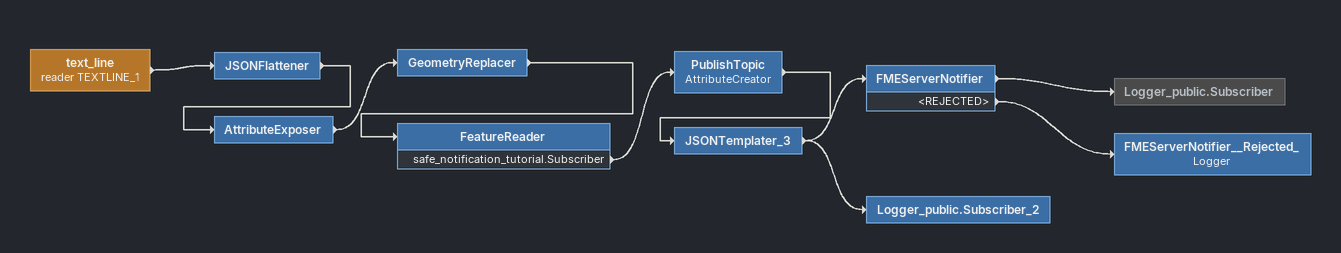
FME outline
text_line (reader TEXTLINE_1)
    -> JSONFlattener
JSONFlattener
    -> AttributeExposer
AttributeExposer
    -> GeometryReplacer
GeometryReplacer
    -> FeatureReader
FeatureReader
    safe_notification_tutorial.Subscriber -> PublishTopic
PublishTopic: AttributeCreator
    -> JSONTemplater_3
JSONTemplater_3
    -> Logger_public.Subscriber_2
    -> FMEServerNotifier
FMEServerNotifier
    -> Logger_public.Subscriber
    <REJECTED> -> FMEServerNotifier__Rejected_
Logger_public.Subscriber [off]
FMEServerNotifier__Rejected_: Logger
Logger_public.Subscriber_2
